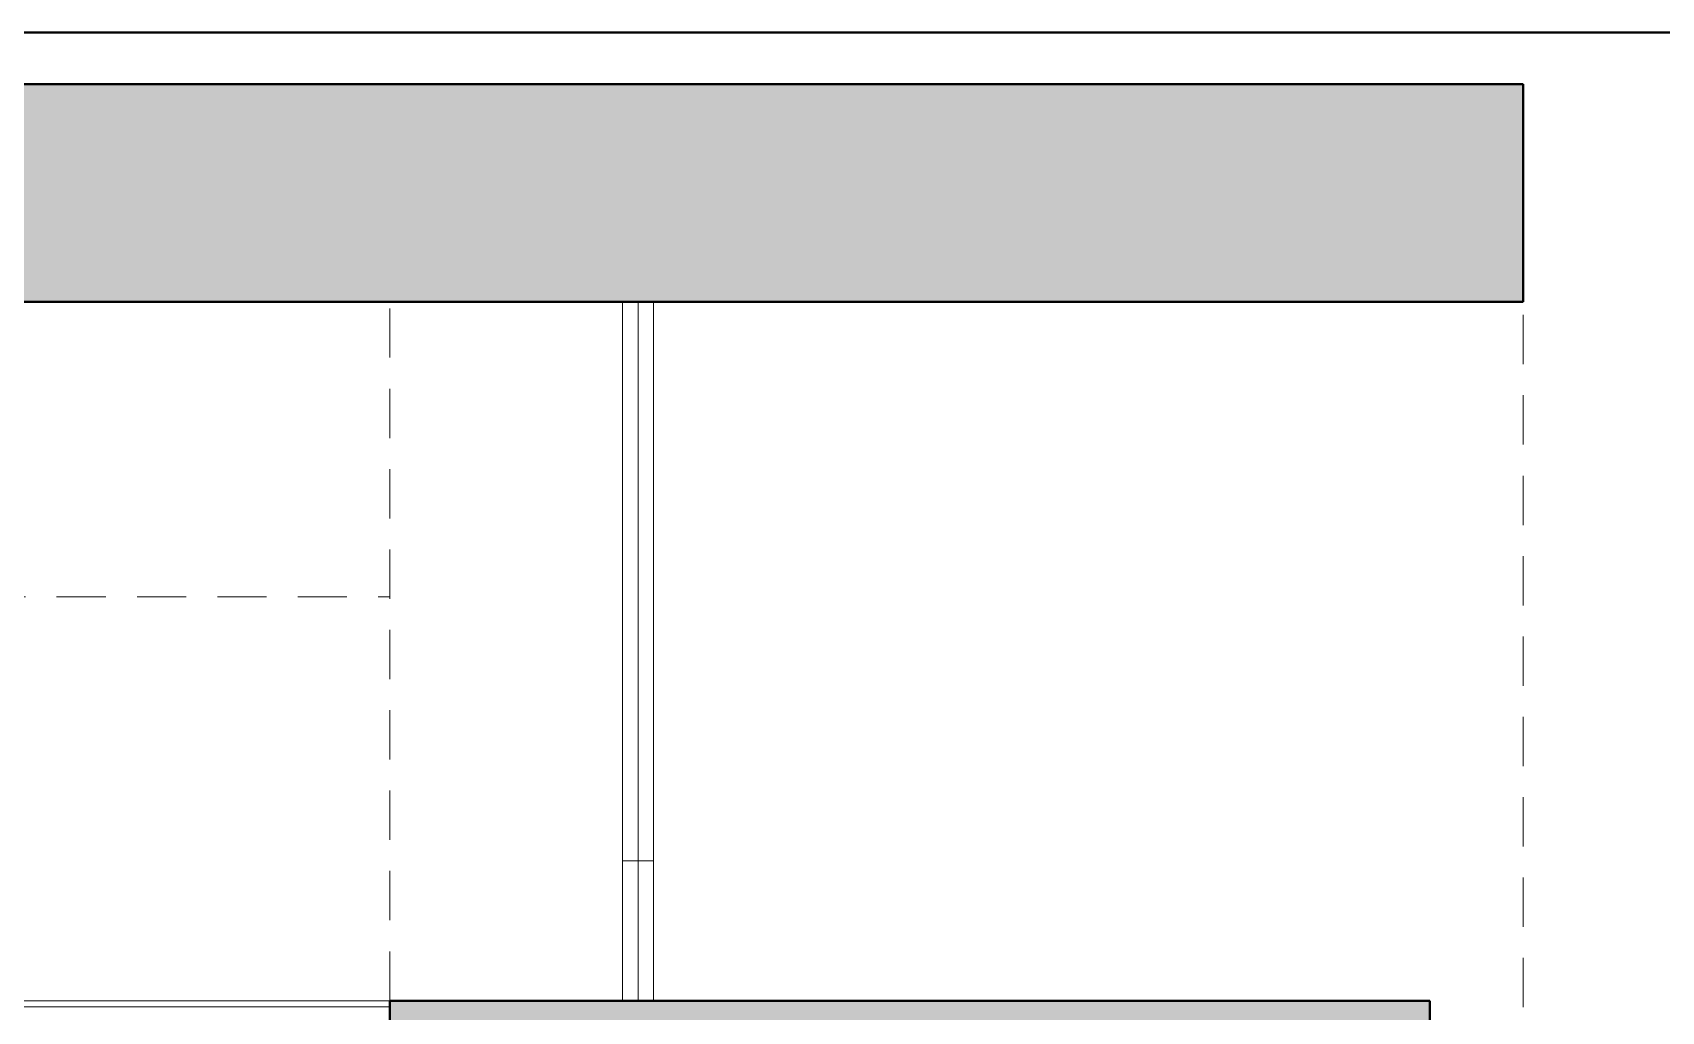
# Model space of a CAD drawing. Header units: millimetres. Extents: x 898 to 1196, y 229 to 443.
# Drawn here: x 1168.46 to 1173.71, y 410.31 to 413.47 of the extents above; entities that cross this region are included whole.
import ezdxf

# ---------------------------------------------------------------- set-up
doc = ezdxf.new("R2010")
doc.units = ezdxf.units.MM
doc.linetypes.add('HIDDEN2', pattern=[4.7625, 3.175, -1.5875])
for name, color, linetype, lineweight in [('COMMANDE CH SOL', 20, 'Continuous', 35), ('p allége', 1, 'Continuous', 20), ('p caché', 3, 'HIDDEN2', 20), ('p hachure', 253, 'Continuous', 15), ('p menuiserie', 5, 'Continuous', 20), ('p mur', 7, 'Continuous', 40)]:
    doc.layers.add(name, color=color, linetype=linetype, lineweight=lineweight)

msp = doc.modelspace()

# ---------------------------------------------------------------- hatches: boundary and pattern name
at = {"layer": 'p hachure', "transparency": 33554559}
h = msp.add_hatch(color=256, dxfattribs=at)
h.dxf.hatch_style = 1
h.paths.add_polyline_path([(1168.0635, 412.9491), (1168.0135, 412.9491), (1168.0135, 412.5991), (1173.2635, 412.5991), (1173.2635, 413.2991), (1168.0135, 413.2991), (1168.0135, 412.9991), (1168.0635, 412.9991)])
h = msp.add_hatch(color=256, dxfattribs=at)
h.dxf.hatch_style = 1
h.paths.add_polyline_path([(1172.9135, 408.8491), (1172.9135, 408.7991), (1172.9635, 408.7991), (1172.9635, 410.3491), (1169.6135, 410.3491), (1169.6135, 409.3991), (1169.7135, 409.3991), (1169.7135, 409.9991), (1172.6135, 409.9991), (1172.6135, 409.4991), (1172.4135, 409.4991), (1172.4135, 408.7991), (1172.8635, 408.7991), (1172.8635, 408.8491)])

# ---------------------------------------------------------------- linework, layer by layer
at = {"layer": 'COMMANDE CH SOL', "color": 1}
msp.add_open_spline([(1159.85, 410.55), (1162.161, 408.9492), (1164.6951, 409.2905), (1167.3812, 409.3398), (1168.2887, 409.4819), (1169.5961, 409.7012)], degree=3, dxfattribs=at)
at = {"layer": 'p allége'}
for p, q in [((1169.6135, 410.3491), (1162.9635, 410.3491)), ((1169.6135, 410.3291), (1162.9435, 410.3291))]:
    msp.add_line(p, q, dxfattribs=at)
at = {"layer": 'p caché', "ltscale": 0.05}
for p, q in [((1169.6135, 410.3491), (1169.6135, 412.5991)), ((1173.2635, 407.9991), (1173.2635, 412.5991)), ((1161.8135, 411.6491), (1169.6135, 411.6491))]:
    msp.add_line(p, q, dxfattribs=at)
at = {"layer": 'p menuiserie'}
for p, q in [((1170.3635, 412.5991), (1170.3635, 410.3491)), ((1170.4635, 412.5991), (1170.3635, 412.5991)), ((1170.4135, 412.5991), (1170.4135, 410.3491)), ((1170.4635, 412.5991), (1170.4635, 410.3491)), ((1170.4635, 410.7991), (1170.3635, 410.7991))]:
    msp.add_line(p, q, dxfattribs=at)
at = {"layer": 'p mur'}
for p, q in [((1168.0135, 413.2991), (1173.2635, 413.2991)), ((1173.2635, 412.5991), (1173.2635, 413.2991)), ((1168.0135, 412.5991), (1173.2635, 412.5991)), ((1169.6135, 410.3491), (1169.6135, 409.3991)), ((1169.6135, 410.3491), (1172.9635, 410.3491)), ((1172.9635, 408.7991), (1172.9635, 410.3491))]:
    msp.add_line(p, q, dxfattribs=at)
msp.add_lwpolyline([(1156.7, 413.4656), (1176.15, 413.4656), (1176.15, 395.3656), (1156.7, 395.3656)], close=True, dxfattribs=at)

doc.saveas('drawing.dxf')
